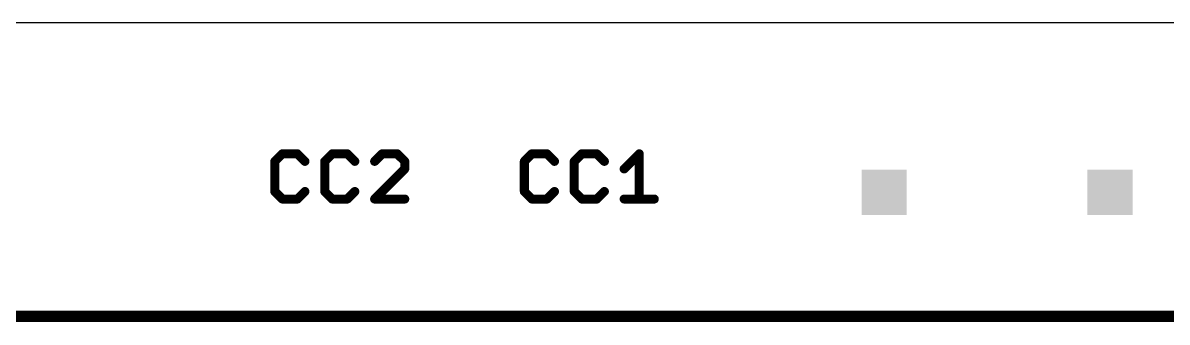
# Model space of a CAD drawing. Extents: x 0 to 102, y -4 to 29.
# Drawn here: x 24.73 to 37.6, y 22.03 to 25.4 of the extents above; entities that cross this region are included whole.
import ezdxf

# ---------------------------------------------------------------- set-up
doc = ezdxf.new("R2010")
doc.units = 0
for name, color, linetype in [('20', 53, 'CONTINUOUS'), ('25', 253, 'CONTINUOUS'), ('51', 41, 'CONTINUOUS')]:
    doc.layers.add(name, color=color, linetype=linetype)

# ---------------------------------------------------------------- blocks, each defined once
blk = doc.blocks.new('RECT')
blk.add_solid([(-0.5, -0.5), (0.5, -0.5), (-0.5, 0.5), (0.5, 0.5)])

msp = doc.modelspace()

# ---------------------------------------------------------------- linework, layer by layer
at = {"layer": '20'}
msp.add_line((100.33, 25.4), (1.27, 25.4), dxfattribs=at)
at = {"layer": '25'}
for points, const_width in [([(27.649, 23.9272), (27.5643, 23.8425)], 0.1016), ([(27.8185, 23.9272), (27.649, 23.9272)], 0.1016), ([(27.9033, 23.8425), (27.8185, 23.9272)], 0.1016), ([(28.2104, 23.9272), (28.1256, 23.8425)], 0.1016), ([(28.3798, 23.9272), (28.2104, 23.9272)], 0.1016), ([(28.4646, 23.8425), (28.3798, 23.9272)], 0.1016), ([(28.7717, 23.9272), (28.6869, 23.8425)], 0.1016), ([(28.9411, 23.9272), (28.7717, 23.9272)], 0.1016), ([(29.0259, 23.8425), (28.9411, 23.9272)], 0.1016), ([(30.4556, 23.9272), (30.3709, 23.8425)], 0.1016), ([(30.6251, 23.9272), (30.4556, 23.9272)], 0.1016), ([(30.7098, 23.8425), (30.6251, 23.9272)], 0.1016), ([(31.0169, 23.9272), (30.9322, 23.8425)], 0.1016), ([(31.1864, 23.9272), (31.0169, 23.9272)], 0.1016), ([(31.2711, 23.8425), (31.1864, 23.9272)], 0.1016), ([(31.4935, 23.7578), (31.663, 23.9272)], 0.1016), ([(31.663, 23.9272), (31.663, 23.4188)], 0.1016), ([(27.5643, 23.8425), (27.5643, 23.5035)], 0.1016), ([(28.1256, 23.8425), (28.1256, 23.5035)], 0.1016), ([(28.6869, 23.4188), (29.0259, 23.7578)], 0.1016), ([(29.0259, 23.7578), (29.0259, 23.8425)], 0.1016), ([(30.3709, 23.8425), (30.3709, 23.5035)], 0.1016), ([(30.9322, 23.8425), (30.9322, 23.5035)], 0.1016), ([(27.5643, 23.5035), (27.649, 23.4188)], 0.1016), ([(27.8185, 23.4188), (27.9033, 23.5035)], 0.1016), ([(28.1256, 23.5035), (28.2104, 23.4188)], 0.1016), ([(28.3798, 23.4188), (28.4646, 23.5035)], 0.1016), ([(30.3709, 23.5035), (30.4556, 23.4188)], 0.1016), ([(30.6251, 23.4188), (30.7098, 23.5035)], 0.1016), ([(30.9322, 23.5035), (31.0169, 23.4188)], 0.1016), ([(31.1864, 23.4188), (31.2711, 23.5035)], 0.1016), ([(27.649, 23.4188), (27.8185, 23.4188)], 0.1016), ([(28.2104, 23.4188), (28.3798, 23.4188)], 0.1016), ([(29.0259, 23.4188), (28.6869, 23.4188)], 0.1016), ([(30.4556, 23.4188), (30.6251, 23.4188)], 0.1016), ([(31.0169, 23.4188), (31.1864, 23.4188)], 0.1016), ([(31.4935, 23.4188), (31.8324, 23.4188)], 0.1016), ([(11.811, 22.098), (48.895, 22.098)], 0.127)]:
    msp.add_lwpolyline(points, dxfattribs=dict(at, const_width=const_width))
at = {"layer": '25', "const_width": 0.0508}
for points in [[(27.649, 23.9526, 1), (27.649, 23.9018)], [(27.667, 23.9093, 1), (27.6311, 23.9452)], [(27.8365, 23.9452, 1), (27.8006, 23.9093)], [(27.8185, 23.9018, 1), (27.8185, 23.9526)], [(28.2104, 23.9526, 1), (28.2104, 23.9018)], [(28.2283, 23.9093, 1), (28.1924, 23.9452)], [(28.3978, 23.9452, 1), (28.3619, 23.9093)], [(28.3798, 23.9018, 1), (28.3798, 23.9526)], [(28.7717, 23.9526, 1), (28.7717, 23.9018)], [(28.7896, 23.9093, 1), (28.7537, 23.9452)], [(28.9591, 23.9452, 1), (28.9232, 23.9093)], [(28.9411, 23.9018, 1), (28.9411, 23.9526)], [(30.4556, 23.9526, 1), (30.4556, 23.9018)], [(30.4736, 23.9093, 1), (30.4376, 23.9452)], [(30.643, 23.9452, 1), (30.6071, 23.9093)], [(30.6251, 23.9018, 1), (30.6251, 23.9526)], [(31.0169, 23.9526, 1), (31.0169, 23.9018)], [(31.0349, 23.9093, 1), (30.9989, 23.9452)], [(31.2043, 23.9452, 1), (31.1684, 23.9093)], [(31.1864, 23.9018, 1), (31.1864, 23.9526)], [(31.6884, 23.9272, 1), (31.6376, 23.9272)], [(31.6809, 23.9093, 1), (31.645, 23.9452)], [(27.5463, 23.8605, 1), (27.5823, 23.8245)], [(27.5897, 23.8425, 1), (27.5389, 23.8425)], [(27.8853, 23.8245, 1), (27.9212, 23.8605)], [(28.151, 23.8425, 1), (28.1002, 23.8425)], [(28.1077, 23.8605, 1), (28.1436, 23.8245)], [(28.4466, 23.8245, 1), (28.4825, 23.8605)], [(28.669, 23.8605, 1), (28.7049, 23.8245)], [(29.0513, 23.8425, 1), (29.0005, 23.8425)], [(29.0079, 23.8245, 1), (29.0438, 23.8605)], [(29.0438, 23.7398, 1), (29.0079, 23.7757)], [(30.3529, 23.8605, 1), (30.3888, 23.8245)], [(30.3963, 23.8425, 1), (30.3455, 23.8425)], [(30.6918, 23.8245, 1), (30.7278, 23.8605)], [(30.9142, 23.8605, 1), (30.9501, 23.8245)], [(30.9576, 23.8425, 1), (30.9068, 23.8425)], [(31.2532, 23.8245, 1), (31.2891, 23.8605)], [(29.0005, 23.7578, 1), (29.0513, 23.7578)], [(31.4755, 23.7757, 1), (31.5114, 23.7398)], [(27.5823, 23.5215, 1), (27.5463, 23.4856)], [(27.9212, 23.4856, 1), (27.8853, 23.5215)], [(28.1436, 23.5215, 1), (28.1077, 23.4856)], [(28.4825, 23.4856, 1), (28.4466, 23.5215)], [(30.3888, 23.5215, 1), (30.3529, 23.4856)], [(30.7278, 23.4856, 1), (30.6918, 23.5215)], [(30.9501, 23.5215, 1), (30.9142, 23.4856)], [(31.2891, 23.4856, 1), (31.2532, 23.5215)], [(27.5389, 23.5035, 1), (27.5897, 23.5035)], [(27.649, 23.4442, 1), (27.649, 23.3934)], [(27.6311, 23.4008, 1), (27.667, 23.4368)], [(27.8006, 23.4368, 1), (27.8365, 23.4008)], [(27.8185, 23.3934, 1), (27.8185, 23.4442)], [(28.1002, 23.5035, 1), (28.151, 23.5035)], [(28.2104, 23.4442, 1), (28.2104, 23.3934)], [(28.1924, 23.4008, 1), (28.2283, 23.4368)], [(28.3619, 23.4368, 1), (28.3978, 23.4008)], [(28.3798, 23.3934, 1), (28.3798, 23.4442)], [(28.6869, 23.4442, 1), (28.6869, 23.3934)], [(28.669, 23.4368, 1), (28.7049, 23.4008)], [(29.0259, 23.3934, 1), (29.0259, 23.4442)], [(30.3455, 23.5035, 1), (30.3963, 23.5035)], [(30.4556, 23.4442, 1), (30.4556, 23.3934)], [(30.4376, 23.4008, 1), (30.4736, 23.4368)], [(30.6071, 23.4368, 1), (30.643, 23.4008)], [(30.6251, 23.3934, 1), (30.6251, 23.4442)], [(30.9068, 23.5035, 1), (30.9576, 23.5035)], [(31.0169, 23.4442, 1), (31.0169, 23.3934)], [(30.9989, 23.4008, 1), (31.0349, 23.4368)], [(31.1684, 23.4368, 1), (31.2043, 23.4008)], [(31.1864, 23.3934, 1), (31.1864, 23.4442)], [(31.4935, 23.4442, 1), (31.4935, 23.3934)], [(31.6376, 23.4188, 1), (31.6884, 23.4188)], [(31.8324, 23.3934, 1), (31.8324, 23.4442)]]:
    msp.add_lwpolyline(points, format="xyb", dxfattribs=at)

# ---------------------------------------------------------------- block references
at = {"layer": '51', "xscale": 0.508, "yscale": 0.508, "rotation": 180}
for p in [(34.417, 23.495), (36.957, 23.495)]:
    msp.add_blockref('RECT', p, dxfattribs=at)

doc.saveas('drawing.dxf')
